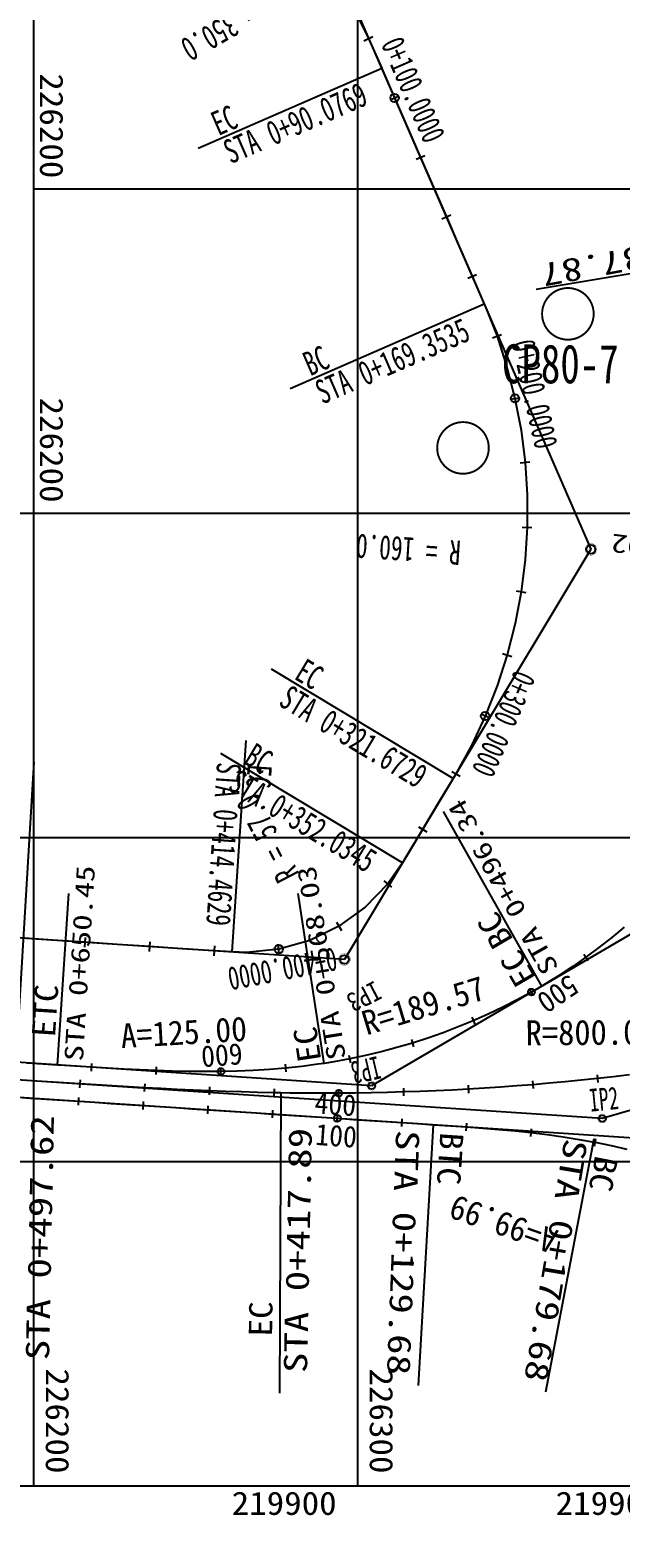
# Model space of a CAD drawing. Extents: x 229178 to 230988, y 219845 to 221404.
# Drawn here: x 230264.4 to 230446.7, y 220595.2 to 221053.4 of the extents above; entities that cross this region are included whole.
import ezdxf
from ezdxf.enums import TextEntityAlignment as Align

# ---------------------------------------------------------------- set-up
doc = ezdxf.new("R2010")
doc.units = 0
doc.header["$LTSCALE"] = 127
doc.header["$MEASUREMENT"] = 0
doc.layers.get('0').update_dxf_attribs({"linetype": 'CONTINUOUS'})
for name, color, linetype in [('CA-ALGN-CNTL', 2, 'CONTINUOUS'), ('CA-ALGN-IPLN', 1, 'CONTINUOUS'), ('CA-ALGN-IPSM', 2, 'CONTINUOUS'), ('CA-ALGN-STSM', 2, 'CONTINUOUS'), ('CA-ALGN-SUBL', 1, 'CONTINUOUS'), ('CA-ALGN-SUBT', 2, 'CONTINUOUS'), ('CA-ALGN-TEXT', 3, 'CONTINUOUS'), ('CA-TEXT', 3, 'CONTINUOUS'), ('CV-GRID-LINE', 1, 'CONTINUOUS'), ('CV-GRID-TEXT', 4, 'CONTINUOUS'), ('CV-SURV-SYMB', 3, 'CONTINUOUS'), ('CV-SURV-TEXT', 3, 'CONTINUOUS')]:
    doc.layers.add(name, color=color, linetype=linetype)
doc.styles.add('GHS', font='DotumChe.ttf')
doc.styles.add('GTXT', font='DotumChe.ttf')

# ---------------------------------------------------------------- blocks, each defined once
blk = doc.blocks.new('CVSVCPM')
at = {"const_width": 0.15}
blk.add_lwpolyline([(0, 2, -1), (0, -2, -1), (0, 2)], format="xyb", dxfattribs=at)
at = {"style": 'GTXT', "flags": 1}
blk.add_attdef('NO', text='', height=2.5, dxfattribs=at).set_placement((0, 4.76), align=Align.MIDDLE)
blk = doc.blocks.new('CASTAMM')
blk.add_line((0, -1.5), (0, 1.5))
blk.add_circle((0, 0), 1.3)
at = {"style": 'GTXT', "flags": 1}
for tag, p in [('STA_DST', (0, -3.62)), ('XSEC_DAT', (0, -6.85))]:
    blk.add_attdef(tag, text='', height=2.5, dxfattribs=at).set_placement(p, align=Align.MIDDLE)
blk = doc.blocks.new('CAIPMRK')
at = {"const_width": 0.1}
blk.add_lwpolyline([(-2, 0, -1), (2, 0, -1)], format="xyb", close=True, dxfattribs=at)
blk.add_circle((0, 0), 1.5)
blk = doc.blocks.new('CASTAMS')
blk.add_line((0, -1.5), (0, 1.5))
at = {"style": 'GTXT', "flags": 1}
for tag, p in [('STA_DST', (0, -3.62)), ('XSEC_DAT', (0, -6.85))]:
    blk.add_attdef(tag, text='', height=2.5, dxfattribs=at).set_placement(p, align=Align.MIDDLE)

msp = doc.modelspace()

# ---------------------------------------------------------------- linework, layer by layer
at = {"layer": 'CA-ALGN-CNTL'}
for points in [[(230364.57, 221059.61), (230368.95, 221050.62), (230373.07, 221041.51), (230373.1, 221041.44), (230377.06, 221032.34), (230381.05, 221023.17), (230385.04, 221014), (230389.03, 221004.83), (230393.02, 220995.66), (230397.01, 220986.49), (230401, 220977.32), (230404.74, 220968.75), (230404.99, 220968.15), (230408.66, 220958.85), (230411.73, 220949.34), (230414.21, 220939.65), (230416.07, 220929.83), (230417.32, 220919.91), (230417.95, 220909.93), (230417.95, 220899.93), (230417.32, 220889.95), (230416.08, 220880.03), (230414.22, 220870.21), (230411.75, 220860.52), (230408.67, 220851), (230405.01, 220841.7), (230400.78, 220832.64), (230395.98, 220823.87), (230395.13, 220822.43), (230390.84, 220815.29), (230385.68, 220806.73), (230380.53, 220798.16), (230379.48, 220796.41), (230374.91, 220789.9), (230367.97, 220782.72), (230359.87, 220776.87), (230350.88, 220772.51), (230341.27, 220769.8), (230331.34, 220768.8), (230326.88, 220768.92), (230321.35, 220769.28), (230311.37, 220769.94), (230301.4, 220770.6), (230291.42, 220771.26), (230281.44, 220771.92), (230271.46, 220772.58), (230261.48, 220773.24)], [(230447.89, 220776.6), (230444.06, 220773.38), (230440.14, 220770.28), (230436.13, 220767.29), (230432.04, 220764.42), (230427.86, 220761.68), (230423.6, 220759.05), (230422.45, 220758.37), (230422.45, 220758.37), (230422.45, 220758.37), (230422.45, 220758.37), (230419.27, 220756.55), (230414.88, 220754.17), (230410.42, 220751.9), (230405.91, 220749.75), (230401.34, 220747.72), (230396.71, 220745.82), (230392.04, 220744.03), (230387.33, 220742.37), (230382.57, 220740.83), (230377.77, 220739.42), (230372.94, 220738.14), (230368.08, 220736.98), (230363.18, 220735.95), (230358.27, 220735.05), (230355.28, 220734.57), (230353.33, 220734.29), (230348.37, 220733.65), (230343.39, 220733.13), (230338.41, 220732.72), (230333.42, 220732.41), (230328.42, 220732.2), (230323.43, 220732.09), (230318.43, 220732.05), (230313.43, 220732.08), (230308.43, 220732.18), (230303.43, 220732.34), (230298.43, 220732.54), (230293.44, 220732.79), (230288.45, 220733.06), (230283.46, 220733.37), (230278.47, 220733.69), (230273.48, 220734.01), (230273.03, 220734.04), (230268.49, 220734.34), (230263.5, 220734.67)], [(230449.6, 220730.98), (230444.63, 220730.4), (230439.66, 220729.86), (230434.68, 220729.34), (230429.71, 220728.86), (230424.73, 220728.41), (230419.75, 220727.99), (230414.76, 220727.6), (230409.77, 220727.24), (230404.79, 220726.91), (230399.79, 220726.61), (230394.8, 220726.35), (230389.81, 220726.12), (230384.81, 220725.91), (230379.81, 220725.74), (230374.82, 220725.6), (230369.82, 220725.49), (230364.82, 220725.41), (230359.82, 220725.37), (230354.82, 220725.35), (230349.82, 220725.37), (230344.82, 220725.41), (230341.92, 220725.46), (230339.82, 220725.49), (230334.82, 220725.6), (230329.82, 220725.74), (230324.82, 220725.9), (230319.83, 220726.09), (230314.83, 220726.3), (230309.84, 220726.53), (230304.84, 220726.78), (230299.85, 220727.05), (230294.86, 220727.33), (230289.87, 220727.63), (230284.88, 220727.93), (230279.89, 220728.24), (230274.9, 220728.56), (230269.91, 220728.89), (230264.92, 220729.22), (230262.3, 220729.39)], [(230259.58, 220724.21), (230264.57, 220723.88), (230269.56, 220723.55), (230274.54, 220723.22), (230279.53, 220722.89), (230284.52, 220722.56), (230289.51, 220722.23), (230294.5, 220721.9), (230299.49, 220721.57), (230304.48, 220721.24), (230309.47, 220720.91), (230314.46, 220720.58), (230319.45, 220720.25), (230324.44, 220719.92), (230329.42, 220719.59), (230334.41, 220719.26), (230339.4, 220718.93), (230344.39, 220718.6), (230349.38, 220718.27), (230354.37, 220717.95), (230359.36, 220717.62), (230364.35, 220717.29), (230369.34, 220716.96), (230374.33, 220716.63), (230379.32, 220716.3), (230384.3, 220715.97), (230388.97, 220715.66), (230389.29, 220715.64), (230394.28, 220715.3), (230399.27, 220714.96), (230404.26, 220714.59), (230409.24, 220714.18), (230414.22, 220713.72), (230419.19, 220713.2), (230424.16, 220712.6), (230429.11, 220711.91), (230434.05, 220711.13), (230438.65, 220710.29), (230438.96, 220710.23), (230443.86, 220709.21), (230448.73, 220708.07)]]:
    msp.add_lwpolyline(points, dxfattribs=at)
at = {"layer": 'CA-ALGN-IPLN'}
for p, q in [((230357.67, 221076.9), (230437.65, 220893.11)), ((230437.65, 220893.11), (230361.56, 220766.63)), ((230526.81, 220819.46), (230369.94, 220727.64)), ((230730.75, 220800.48), (230441.15, 220717.57)), ((230361.56, 220766.63), (230094.72, 220784.26)), ((230441.15, 220717.57), (229679.91, 220767.88)), ((230369.94, 220727.64), (230260.28, 220734.89)), ((230259.58, 220724.21), (230463.74, 220710.72))]:
    msp.add_line(p, q, dxfattribs=at)
at = {"layer": 'CA-ALGN-SUBL'}
for p, q in [((230373.1, 221041.44), (230316.44, 221016.78)), ((230497.7, 220985.92), (230420.72, 220973.3)), ((230404.74, 220968.75), (230344.77, 220942.65)), ((230395.13, 220822.43), (230339.09, 220856.14)), ((230326.88, 220768.92), (230331.19, 220834.18)), ((230260.28, 220734.89), (230265.83, 220827.56)), ((230379.48, 220796.41), (230323.44, 220830.13)), ((230422.45, 220758.37), (230392.15, 220812.25)), ((230273.03, 220734.04), (230276.52, 220786.93)), ((230355.28, 220734.57), (230347.28, 220786.97)), ((230341.92, 220725.46), (230341.54, 220632.86)), ((230388.97, 220715.66), (230384.29, 220635.19)), ((230438.52, 220711.33), (230423.63, 220633.12))]:
    msp.add_line(p, q, dxfattribs=at)
at = {"layer": 'CV-GRID-LINE'}
for p, q in [((230265.65, 221004.26), (230265.65, 221104.26)), ((230365.65, 221004.26), (230365.65, 221104.26)), ((230265.65, 221004.26), (230365.65, 221004.26)), ((230265.65, 220904.26), (230265.65, 221004.26)), ((230265.65, 221004.26), (230365.65, 221004.26)), ((230265.65, 220904.26), (230265.65, 221004.26)), ((230365.65, 221004.26), (230465.65, 221004.26)), ((230365.65, 220904.26), (230365.65, 221004.26)), ((230365.65, 221004.26), (230465.65, 221004.26)), ((230365.65, 220904.26), (230365.65, 221004.26)), ((229965.65, 220904.26), (230265.65, 220904.26)), ((230165.65, 220904.26), (230265.65, 220904.26)), ((230265.65, 220904.26), (230365.65, 220904.26)), ((230265.65, 220804.26), (230265.65, 220904.26)), ((230265.65, 220904.26), (230365.65, 220904.26)), ((230265.65, 220804.26), (230265.65, 220904.26)), ((230365.65, 220904.26), (230465.65, 220904.26)), ((230365.65, 220804.26), (230365.65, 220904.26)), ((230365.65, 220904.26), (230465.65, 220904.26)), ((230365.65, 220804.26), (230365.65, 220904.26)), ((230165.65, 220804.26), (230265.65, 220804.26)), ((230165.65, 220804.26), (230265.65, 220804.26)), ((230265.65, 220804.26), (230365.65, 220804.26)), ((230265.65, 220604.26), (230265.65, 220804.26)), ((230265.65, 220804.26), (230365.65, 220804.26)), ((230265.65, 220704.26), (230265.65, 220804.26)), ((230365.65, 220804.26), (230465.65, 220804.26)), ((230365.65, 220704.26), (230365.65, 220804.26)), ((230365.65, 220804.26), (230465.65, 220804.26)), ((230365.65, 220704.26), (230365.65, 220804.26)), ((230165.65, 220704.26), (230265.65, 220704.26)), ((230165.65, 220704.26), (230265.65, 220704.26)), ((230265.65, 220704.26), (230365.65, 220704.26)), ((230265.65, 220704.26), (230365.65, 220704.26)), ((230365.65, 220704.26), (230465.65, 220704.26)), ((230365.65, 220604.26), (230365.65, 220704.26)), ((230365.65, 220704.26), (230465.65, 220704.26)), ((230365.65, 220604.26), (230365.65, 220704.26)), ((229565.65, 220604.26), (230365.65, 220604.26)), ((230365.65, 220604.26), (230465.65, 220604.26)), ((230365.65, 220604.26), (230465.65, 220604.26))]:
    msp.add_line(p, q, dxfattribs=at)

# ---------------------------------------------------------------- block references
at = {"layer": 'CA-ALGN-IPSM'}
for p, xscale, yscale, rotation in [((230437.65, 220893.11), 0.9, 0.9, 51.07742797092871), ((230361.56, 220766.63), 0.9, 0.9, 5.112721696759438), ((230369.94, 220727.64), 0.7000000000000135, 0.7000000000000028, 0.7570996811232898), ((230441.15, 220717.57), 0.7000000000000135, 0.7000000000000028, 0.7570996811232898)]:
    msp.add_blockref('CAIPMRK', p, dxfattribs=dict(at, xscale=xscale, yscale=yscale, rotation=rotation))
at = {"layer": 'CA-ALGN-STSM'}
for name, p, rotation in [('CASTAMS', (230368.95, 221050.62), 295.166043719068), ('CASTAMM', (230377.06, 221032.34), 293.5163012594542), ('CASTAMS', (230385.04, 221014), 293.5163012594725), ('CASTAMS', (230393.02, 220995.66), 293.5164763844568), ('CASTAMS', (230401, 220977.32), 293.5163012615112), ('CASTAMS', (230408.66, 220958.85), 289.7039534986904), ('CASTAMM', (230414.21, 220939.65), 278.9608837732461), ('CASTAMS', (230417.32, 220919.91), 275.3799446084203), ('CASTAMS', (230417.95, 220899.93), 268.2178145805294), ('CASTAMS', (230416.08, 220880.03), 261.0559388081633), ('CASTAMS', (230411.75, 220860.52), 253.8939210811122), ('CASTAMM', (230405.01, 220841.7), 67.22095881999284), ('CASTAMS', (230395.98, 220823.87), 239.5699736190685), ('CASTAMS', (230385.68, 220806.73), 238.9710960585869), ('CASTAMS', (230374.91, 220789.9), 230.9641904019232), ('CASTAMS', (230359.87, 220776.87), 210.860319880433), ('CASTAMS', (230281.44, 220771.92), 176.2185877487472), ('CASTAMS', (230301.4, 220770.6), 176.2185877466753), ('CASTAMM', (230341.27, 220769.8), 7.024953595961937), ('CASTAMS', (230321.35, 220769.28), 176.2185877488938)]:
    msp.add_blockref(name, p, dxfattribs=dict(at, rotation=rotation))
at = {"layer": 'CA-ALGN-STSM', "xscale": 0.8, "yscale": 0.8, "zscale": 0.8}
for p, rotation in [((230436.13, 220767.29), 215.8492908893913), ((230401.34, 220747.72), 203.1908039042129), ((230382.57, 220740.83), 197.146159572268), ((230283.46, 220733.37), 176.4189836786267), ((230343.39, 220733.13), 185.3189504181983), ((230363.18, 220735.95), 191.1010433014435), ((230303.43, 220732.34), 177.9188453421137), ((230439.66, 220729.86), 186.0847907468169), ((230279.89, 220728.24), 176.3581181830041), ((230299.85, 220727.05), 176.854319552775), ((230319.83, 220726.09), 177.7101456559047), ((230339.82, 220725.49), 178.9247827450628), ((230379.81, 220725.74), 181.7879151822225), ((230399.79, 220726.61), 183.2202886224728), ((230419.75, 220727.99), 184.6526576718957), ((230279.53, 220722.89), 356.2186066399296), ((230299.49, 220721.57), 356.2186066366018), ((230319.45, 220720.25), 356.2186066432573), ((230339.4, 220718.93), 356.2185877500338), ((230379.32, 220716.3), 356.2186066430374), ((230399.27, 220714.96), 355.9133626846101), ((230419.19, 220713.2), 353.5846401559826), ((230438.96, 220710.23), 348.9640729772683), ((230438.96, 220710.23), 348.9640729772683)]:
    msp.add_blockref('CASTAMS', p, dxfattribs=dict(at, rotation=rotation))
at = {"layer": 'CA-ALGN-STSM', "xscale": 0.8, "yscale": 0.8}
for p, rotation in [((230419.27, 220756.55), 29.34691467603504), ((230323.43, 220732.09), 0.3272609707011731), ((230359.82, 220725.37), 1.071507217458264), ((230359.36, 220717.62), 356.2186267254114)]:
    msp.add_blockref('CASTAMM', p, dxfattribs=dict(at, rotation=rotation))
at = {"layer": 'CV-SURV-SYMB', "xscale": 3.981049539986998, "yscale": 3.981049539986998, "zscale": 4.423388377792435}
for p in [(230430.54, 220965.74), (230398.16, 220924.39)]:
    msp.add_blockref('CVSVCPM', p, dxfattribs=at)

# ---------------------------------------------------------------- texts
at = {"layer": 'CA-ALGN-SUBT', "style": 'GHS'}
for s, height, rotation, width, p, p2 in [('  STA 0+90.0769', 7.5, 23.5164, 0.704063, (230319.83, 221008.99), (230369.34, 221030.53)), ('  EC', 7.5, 23.5164, 0.704062, (230316.04, 221017.7), (230329.24, 221023.44)), ('STA 0+237.87', 7.2, 190.3721, 1.283447, (230496.3, 220994.67), (230421.94, 220981.06)), ('  STA 0+169.3535', 7.5, 23.5164, 0.704062, (230348.16, 220934.86), (230400.98, 220957.84)), ('  BC', 7.5, 23.5164, 0.704063, (230344.37, 220943.57), (230357.57, 220949.31)), ('STA 0+341.92', 5.76, 172.6944, 1.283447, (230504.27, 220890.27), (230444.28, 220897.96)), ('  EC', 7.5, 328.971, 0.704062, (230339.6, 220857), (230351.94, 220849.58)), ('  STA 0+321.6729', 7.5, 328.971, 0.704063, (230334.71, 220848.86), (230384.06, 220819.17)), ('  BC', 7.5, 328.971, 0.704062, (230323.95, 220830.98), (230336.29, 220823.56)), ('  STA 0+414.4629', 7.5, 266.2186, 0.704063, (230322.71, 220834.74), (230318.91, 220777.26)), ('  EC', 7.5, 266.2186, 0.704063, (230332.19, 220834.11), (230331.24, 220819.74)), ('  STA 0+352.0345', 7.5, 328.971, 0.704063, (230319.06, 220822.84), (230368.41, 220793.15)), ('STA 0+496.34', 5.76, 119.4168, 1.283447, (230427.87, 220764.03), (230398.16, 220816.72)), ('STA 0+650.45', 5.76, 86.4382, 1.283447, (230280.84, 220735.07), (230284.59, 220795.43)), ('STA 0+568.03', 5.76, 99.0378, 1.283447, (230362.02, 220736.11), (230352.52, 220795.84)), ('BC', 7.2, 120.3416, 1.100098, (230413.9, 220772.66), (230408.44, 220781.98)), ('EC', 7.2, 120.3416, 1.100098, (230421, 220760.93), (230415.54, 220770.25)), ('ETC', 7.2, 86.2186, 1.100098, (230272.22, 220742.51), (230273.28, 220758.67)), ('EC', 7.2, 98.6749, 1.100098, (230354.42, 220735.58), (230352.79, 220746.25)), ('STA 0+497.62', 7.2, 88.8495, 1.283447, (230270.39, 220642.95), (230271.91, 220718.53)), ('STA 0+417.89', 7.2, 88.8495, 1.283447, (230350.02, 220639.01), (230351.54, 220714.6)), ('STA 0+129.68', 7.2, 267.8395, 1.283447, (230377.55, 220714.12), (230374.7, 220638.58)), ('BTC', 7.2, 266.2186, 1.100098, (230391.17, 220713.5), (230390.1, 220697.34)), ('STA 0+179.68', 7.2, 260.4558, 1.283447, (230429.56, 220711.66), (230417.03, 220637.11)), ('BC', 7.2, 259.0566, 1.100098, (230438.99, 220706.52), (230436.94, 220695.92)), ('EC', 7.2, 89.0738, 1.100098, (230339.22, 220650.29), (230339.39, 220661.09))]:
    msp.add_text(s, height=height, rotation=rotation, dxfattribs=dict(at, width=width)).set_placement(p, p2, align=Align.FIT)
at = {"layer": 'CA-ALGN-TEXT', "style": 'GHS'}
for s, height, rotation, width, p, p2 in [('0+100.0000', 7.2, 293.5164, 0.692654, (230372.76, 221049.01), (230386.32, 221017.83)), ('0+200.0000', 7.2, 282.5419, 0.692654, (230413.15, 220956.83), (230420.53, 220923.64)), ('0+300.0000', 7.2, 246.732, 0.692654, (230414.21, 220856.25), (230400.78, 220825.02)), ('0+400.0000', 7.2, 190.7566, 0.692654, (230358.48, 220770.32), (230325.08, 220763.97)), ('IP3', 6, 207.5948, 0.855632, (230370.85, 220760.2), (230361.54, 220755.33)), ('IP3', 7, 193.2801, 0.628627, (230371.75, 220736.87), (230363, 220734.81)), ('IP2', 7, 5.5494, 0.628627, (230437.48, 220719.65), (230446.43, 220720.52))]:
    msp.add_text(s, height=height, rotation=rotation, dxfattribs=dict(at, width=width)).set_placement(p, p2, align=Align.FIT)
for s, rotation, p in [('500', 214.0693, (230430.94, 220762.25)), ('600', 184.3451, (230329.86, 220740.74)), ('400', 355.9686, (230352.17, 220719.16)), ('100', 355.9686, (230352.4, 220709.44))]:
    msp.add_text(s, height=6.6, rotation=rotation, dxfattribs=at).set_placement(p)
at = {"layer": 'CA-TEXT', "style": 'GHS'}
for s, rotation, width, p, p2 in [('R = 350.0', 209.8222, 0.704062, (230338.47, 221065.9), (230310.36, 221049.79)), ('R = 160.0', 176.2437, 0.704063, (230397.72, 220895.73), (230365.39, 220897.86)), ('R = 57.0', 117.5948, 0.704063, (230347.77, 220793), (230334.43, 220818.53))]:
    msp.add_text(s, height=7.5, rotation=rotation, dxfattribs=dict(at, width=width)).set_placement(p, p2, align=Align.FIT)
for s, height, rotation, p in [('R=189.57', 7.546, 16.9114, (230368.38, 220743.16)), ('A=125.00', 7.546, 3.3692, (230292.72, 220739.25)), ('R=800.00', 7.762, 0.4827, (230417.52, 220740.09)), ('A=99.99', 7.546, 160.7132, (230427.97, 220682.9))]:
    msp.add_text(s, height=height, rotation=rotation, dxfattribs=at).set_placement(p)
at = {"layer": 'CV-GRID-TEXT', "style": 'GHS', "width": 1.100098}
for s, p, p2 in [('226200', (230267.6, 221039.92), (230267.6, 221007.52)), ('226200', (230267.6, 220939.92), (230267.6, 220907.52)), ('226200', (230269.39, 220640.47), (230269.39, 220608.07)), ('226300', (230369.39, 220640.47), (230369.39, 220608.07))]:
    msp.add_text(s, height=7.2, rotation=270, dxfattribs=at).set_placement(p, p2, align=Align.FIT)
for p, p2 in [((230326.76, 220595.3), (230359.16, 220595.3)), ((230426.76, 220595.3), (230459.16, 220595.3))]:
    msp.add_text('219900', height=7.2, dxfattribs=at).set_placement(p, p2, align=Align.FIT)
at = {"layer": 'CV-SURV-TEXT', "style": 'GHS', "width": 0.733398}
msp.add_text('CP80-7', height=12, dxfattribs=at).set_placement((230410.21, 220944.32), (230446.21, 220944.32), align=Align.FIT)

doc.saveas('drawing.dxf')
